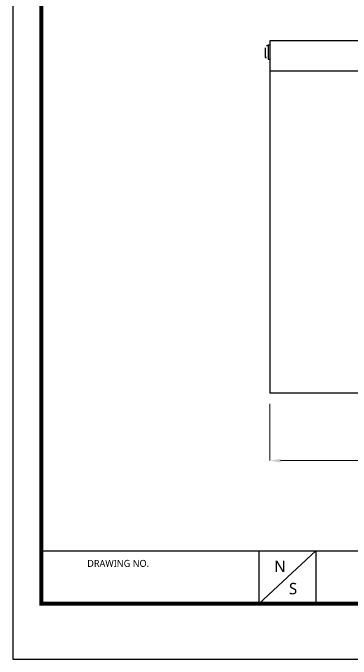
# Model space of a CAD drawing. Extents: x 16296680691 to 16296681387, y -37409617466 to -37409616989.
# Drawn here: x 16296680690.9 to 16296680815.7, y -37409617466.4 to -37409617227.9 of the extents above; entities that cross this region are included whole.
import ezdxf

# ---------------------------------------------------------------- set-up
doc = ezdxf.new("R2010")
doc.units = 0
doc.header["$LTSCALE"] = 10
doc.header["$MEASUREMENT"] = 0
doc.header["$PDMODE"] = 3
doc.header["$PDSIZE"] = -10
doc.layers.get('0').update_dxf_attribs({"linetype": 'CONTINUOUS'})
doc.layers.get('DEFPOINTS').update_dxf_attribs({"linetype": 'CONTINUOUS'})
doc.styles.add('Daelim Dimension', font='')
doc.styles.get('Daelim Dimension').set_extended_font_data('NanumGothic')
doc.dimstyles.new('DEFAULT', dxfattribs={"dimscale": 2, "dimtxt": 2, "dimasz": 2, "dimexe": 0, "dimexo": 2, "dimgap": 1, "dimtad": 1, "dimdec": 1, "dimzin": 9, "dimdsep": 46, "dimtxsty": 'Daelim Dimension', "dimcen": 0.5, "dimclrd": 252, "dimclre": 252, "dimclrt": 3, "dimadec": 1, "dimazin": 0, "dimtfac": 1, "dimtdec": 1, "dimtix": 1, "dimtmove": 0, "dimatfit": 3, "dimfxl": 1, "dimtolj": 1, "dimtzin": 1, "dimlwd": 9, "dimlwe": 9, "dimarcsym": 0})

# ---------------------------------------------------------------- blocks, each defined once
blk = doc.blocks.new('G$C06693D44')
at = {"color": 7, "linetype": 'Continuous', "lineweight": 25}
for p, q in [((1.6, 130), (1.6, 118.8)), ((161.6, 130), (1.6, 130)), ((161.6, 130), (161.6, 118.8)), ((0, 125.8), (0, 127.4)), ((1.6, 128.4), (1, 128.4)), ((1, 128.4), (1, 125.8)), ((162.2, 128.4), (161.6, 128.4)), ((162.2, 123.2), (162.2, 128.4)), ((163.2, 127.4), (163.2, 124.2)), ((0, 124.2), (0, 125.8)), ((1, 125.8), (1, 123.2)), ((1, 123.2), (1.6, 123.2)), ((161.6, 123.2), (162.2, 123.2)), ((161.6, 118.8), (1.6, 118.8)), ((1.6, 118.8), (1.6, 0)), ((161.6, 118.8), (161.6, 0)), ((161.6, 0), (1.6, 0))]:
    blk.add_line(p, q, dxfattribs=at)
for centre, start, end in [((1, 127.4), 90, 180), ((162.2, 127.4), 0, 90), ((1, 124.2), 180, 270), ((162.2, 124.2), 270, 0)]:
    blk.add_arc(centre, 1, start, end, dxfattribs=at)
blk = doc.blocks.new('*D19')
at = {"color": 5, "lineweight": 9, "transparency": 16777216}
for p, q in [((16296680785.73702, -37409617372.171097), (16296680785.73702, -37409617393.122673)), ((16296680945.73702, -37409617372.171097), (16296680945.73702, -37409617393.122673)), ((16296680789.73702, -37409617393.122673), (16296680941.73702, -37409617393.122673))]:
    blk.add_line(p, q, dxfattribs=at)
at = {"color": 5, "transparency": 16777216}
for points in [[(16296680789.73702, -37409617392.456009), (16296680789.73702, -37409617393.789337), (16296680785.73702, -37409617393.122673)], [(16296680941.73702, -37409617392.456009), (16296680941.73702, -37409617393.789337), (16296680945.73702, -37409617393.122673)]]:
    blk.add_solid(points, dxfattribs=at)
at = {"layer": 'DEFPOINTS', "color": 0, "transparency": 16777216}
for p in [(16296680785.73702, -37409617368.171097), (16296680945.73702, -37409617368.171097), (16296680945.73702, -37409617393.122673)]:
    blk.add_point(p, dxfattribs=at)
at = {"color": 7, "transparency": 16777216, "insert": (16296680865.73702, -37409617385.679176), "char_height": 10, "attachment_point": 5, "style": 'Daelim Dimension'}
blk.add_mtext('\\A1;160', dxfattribs=at)

msp = doc.modelspace()

# ---------------------------------------------------------------- linework, layer by layer
at = {"color": 5}
msp.add_line((16296680701.36825, -37409617426.394737), (16296681225.555531, -37409617426.394737), dxfattribs=at)
at = {"color": 5, "ltscale": 40}
for p, q in [((16296680781.718941, -37409617426.394737), (16296680781.718941, -37409617446.011093)), ((16296680781.718941, -37409617426.394737), (16296680781.718941, -37409617446.011093)), ((16296680802.713289, -37409617426.394737), (16296680781.718941, -37409617446.011093)), ((16296680802.713289, -37409617426.394737), (16296680781.718941, -37409617446.011093)), ((16296680802.713289, -37409617426.394737), (16296680802.713289, -37409617446.011093)), ((16296680802.713289, -37409617426.394737), (16296680802.713289, -37409617446.011093))]:
    msp.add_line(p, q, dxfattribs=at)
at = {"ltscale": 0.5}
msp.add_lwpolyline([(16296680690.900061, -37409617466.361633), (16296681341.900061, -37409617466.361633), (16296681341.900061, -37409616989.361633), (16296680690.900061, -37409616989.361633)], close=True, dxfattribs=at)
at = {"color": 5, "linetype": 'ByBlock', "lineweight": 200, "const_width": 1.5}
msp.add_lwpolyline([(16296680701.36825, -37409617445.936913), (16296681331.36825, -37409617445.936913), (16296681331.36825, -37409617000.436913), (16296680701.36825, -37409617000.436913)], close=True, dxfattribs=at)

# ---------------------------------------------------------------- block references
msp.add_blockref('G$C06693D44', (16296680784.13702, -37409617368.171097))

# ---------------------------------------------------------------- texts
at = {"color": 5, "ltscale": 40, "style": 'Daelim Dimension'}
msp.add_text('DRAWING NO.', height=2.56901127, dxfattribs=at).set_placement((16296680718.34115, -37409617432.32943))
at = {"char_height": 4.204124, "width": 5.86731056, "attachment_point": 1, "style": 'Daelim Dimension'}
for s, insert in [('N', (16296680787.429131, -37409617430.072456)), ('S', (16296680792.83527, -37409617438.249977))]:
    msp.add_mtext(s, dxfattribs=dict(at, insert=insert))

# ---------------------------------------------------------------- dimensions: what is measured, and where the dimension line sits
at = {"color": 7}
dim = msp.add_linear_dim(base=(16296680945.73702, -37409617393.122673), p1=(16296680785.73702, -37409617368.171097), p2=(16296680945.73702, -37409617368.171097), dimstyle='DEFAULT', override={"dimtxt": 5, "dimclrd": 5, "dimclre": 5, "dimclrt": 7}, dxfattribs=at)
dim.commit()
dim.dimension.update_dxf_attribs({"geometry": '*D19', "text_midpoint": (16296680865.73702, -37409617385.679176)})

doc.saveas('drawing.dxf')
